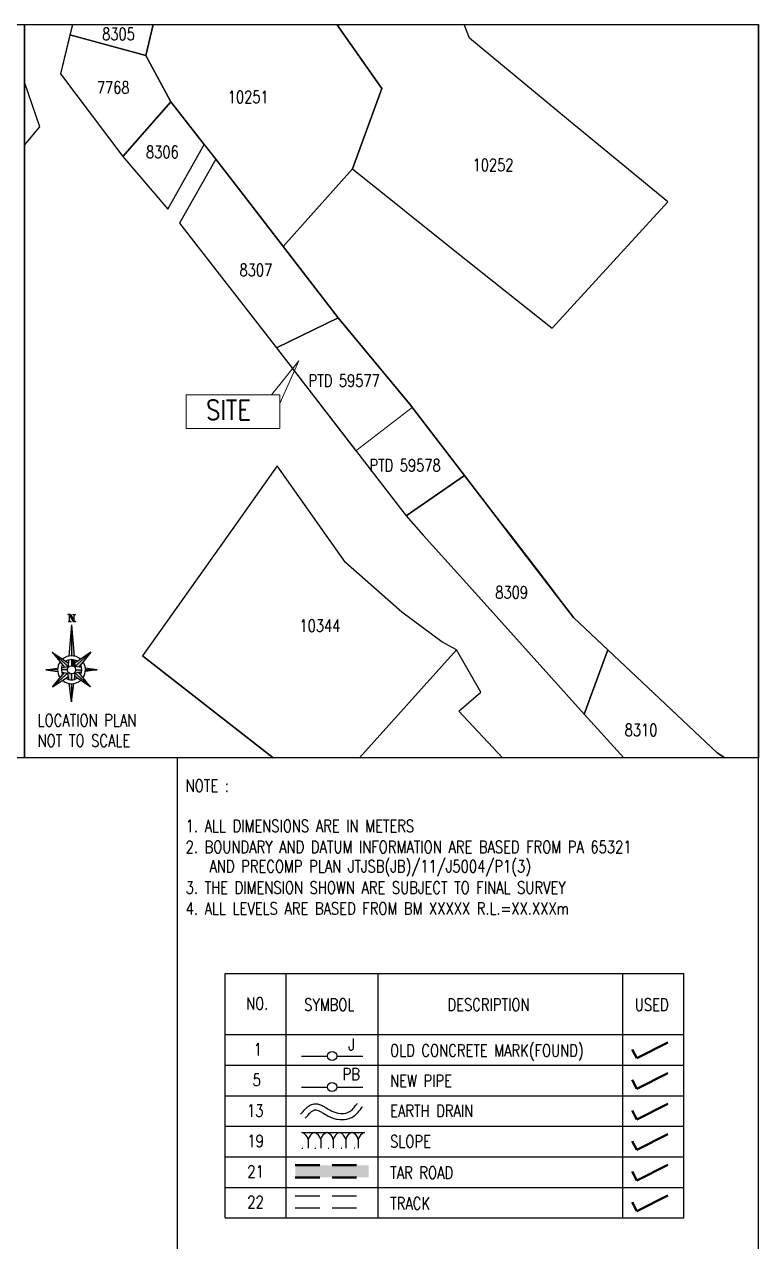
# Model space of a CAD drawing. Header units: metres. Extents: x -18206 to -14962, y -33140 to -31299.
# Drawn here: x -17872 to -17782, y -31448.1 to -31298.8 of the extents above; entities that cross this region are included whole.
import ezdxf

# ---------------------------------------------------------------- set-up
doc = ezdxf.new("R2010")
doc.units = ezdxf.units.M
doc.header["$LTSCALE"] = 6
doc.header["$MEASUREMENT"] = 0
doc.linetypes.add('DASHED', pattern=[0.75, 0.5, -0.25])
doc.linetypes.add('DOT', pattern=[0.25, 0, -0.25])
for name, color, linetype in [('Frame', 7, 'Continuous'), ('IL', 150, 'Continuous'), ('LOT', 7, 'Continuous'), ('LOT_NO_Johor', 7, 'Continuous'), ('ROAD', 30, 'Continuous')]:
    doc.layers.add(name, color=color, linetype=linetype)
doc.styles.add('ROMANS', font='romans', dxfattribs={"width": 0.785})
doc.styles.get("Standard").update_dxf_attribs({"font": 'simplex.shx', "width": 0.8})

msp = doc.modelspace()

# ---------------------------------------------------------------- hatches: boundary and pattern name
at = {"layer": 'Frame'}
h = msp.add_hatch(color=256, dxfattribs=at)
edge = h.paths.add_edge_path()
edge.add_line((-17865.68, -31372.01), (-17865.98, -31372.01))
edge.add_line((-17865.98, -31372.01), (-17866.46, -31371.27))
edge.add_ellipse((-17866.64, -31371.42), major_axis=(-0.175, 0.161), ratio=1, start_angle=262.3816, end_angle=312.7034)
edge.add_line((-17866.64, -31371.18), (-17866.34, -31371.18))
edge.add_line((-17866.34, -31371.18), (-17865.86, -31371.93))
edge.add_ellipse((-17865.68, -31371.77), major_axis=(-0.175, 0.161), ratio=1, start_angle=82.3816, end_angle=132.7034)
h = msp.add_hatch(color=256, dxfattribs=at)
edge = h.paths.add_edge_path()
edge.add_ellipse((-17866.06, -31371.36), major_axis=(-0.131, 0.121), ratio=1, start_angle=244.752, end_angle=312.7034, ccw=False)
edge.add_ellipse((-17865.73, -31371.36), major_axis=(-0.131, 0.121), ratio=1, start_angle=-47.2966, end_angle=20.6548, ccw=False)
edge.add_line((-17865.73, -31371.18), (-17866.06, -31371.18))
h = msp.add_hatch(color=256, dxfattribs=at)
edge = h.paths.add_edge_path()
edge.add_ellipse((-17866.26, -31371.83), major_axis=(-0.131, 0.121), ratio=1, start_angle=64.752, end_angle=132.7034, ccw=False)
edge.add_ellipse((-17866.59, -31371.83), major_axis=(-0.131, 0.121), ratio=1, start_angle=132.7034, end_angle=200.6548, ccw=False)
edge.add_line((-17866.59, -31372.01), (-17866.26, -31372.01))
h = msp.add_hatch(color=256, dxfattribs=at)
edge = h.paths.add_edge_path()
edge.add_line((-17866.2, -31372.43), (-17866.2, -31376.24))
edge.add_ellipse((-17866.2, -31377.95), major_axis=(-1.2, 1.22), ratio=1, start_angle=304.5237, end_angle=315.3239, ccw=False)
edge.add_line((-17865.88, -31376.27), (-17866.2, -31372.43))
h = msp.add_hatch(color=256, dxfattribs=at)
h.paths.add_polyline_path([(-17863.87, -31380.05), (-17865.75, -31378.35), (-17865.8, -31378.77)])
edge = h.paths.add_edge_path()
edge.add_ellipse((-17866.2, -31377.95), major_axis=(-1.2, 1.22), ratio=1, start_angle=125.8031, end_angle=135.3239, ccw=False)
edge.add_line((-17866.48, -31379.64), (-17866.2, -31381.88))
edge.add_line((-17866.2, -31381.88), (-17866.2, -31379.66))
edge = h.paths.add_edge_path()
edge.add_ellipse((-17866.2, -31377.95), major_axis=(-0.351, 0.355), ratio=1, start_angle=87.3214, end_angle=135.2258, ccw=False)
edge.add_line((-17866.57, -31378.28), (-17866.64, -31378.35))
edge.add_line((-17866.64, -31378.35), (-17866.54, -31379.15))
edge.add_ellipse((-17866.2, -31377.95), major_axis=(-0.877, 0.887), ratio=1, start_angle=119.2656, end_angle=135.3239)
edge.add_line((-17866.2, -31379.2), (-17866.2, -31378.45))
h.paths.add_polyline_path([(-17868.52, -31380.05), (-17866.64, -31378.35), (-17867.08, -31378.29)])
edge = h.paths.add_edge_path()
edge.add_line((-17869.35, -31377.95), (-17867.91, -31377.95))
edge.add_ellipse((-17866.2, -31377.95), major_axis=(-1.2, 1.22), ratio=1, start_angle=38.3838, end_angle=45.3239, ccw=False)
edge.add_line((-17867.9, -31377.74), (-17869.35, -31377.95))
edge = h.paths.add_edge_path()
edge.add_ellipse((-17866.2, -31377.95), major_axis=(-0.351, 0.355), ratio=1, start_angle=3.3399, end_angle=45.3239, ccw=False)
edge.add_line((-17866.57, -31377.61), (-17866.63, -31377.56))
edge.add_line((-17866.63, -31377.56), (-17867.41, -31377.67))
edge.add_ellipse((-17866.2, -31377.95), major_axis=(-0.877, 0.887), ratio=1, start_angle=32.5734, end_angle=45.3239)
edge.add_line((-17867.44, -31377.95), (-17866.7, -31377.95))
h.paths.add_polyline_path([(-17868.57, -31375.81), (-17866.63, -31377.56), (-17866.59, -31377.12)])
msp.add_hatch(color=256, dxfattribs=at).paths.add_polyline_path([(-17863.83, -31375.81), (-17865.77, -31377.56), (-17865.32, -31377.62)])
h = msp.add_hatch(color=256, dxfattribs=at)
edge = h.paths.add_edge_path()
edge.add_ellipse((-17866.2, -31377.95), major_axis=(-0.877, 0.887), ratio=1, start_angle=-61.5259, end_angle=-44.6761)
edge.add_line((-17866.2, -31376.7), (-17866.2, -31377.45))
edge.add_ellipse((-17866.2, -31377.95), major_axis=(-0.351, 0.355), ratio=1, start_angle=267.4393, end_angle=315.422, ccw=False)
edge.add_line((-17865.83, -31377.61), (-17865.77, -31377.56))
edge.add_line((-17865.77, -31377.56), (-17865.83, -31376.75))
h = msp.add_hatch(color=256, dxfattribs=at)
edge = h.paths.add_edge_path()
edge.add_ellipse((-17866.2, -31377.95), major_axis=(-1.2, 1.22), ratio=1, start_angle=218.0586, end_angle=225.3239, ccw=False)
edge.add_line((-17864.5, -31378.16), (-17863.04, -31377.95))
edge.add_line((-17863.04, -31377.95), (-17864.48, -31377.95))
edge = h.paths.add_edge_path()
edge.add_ellipse((-17866.2, -31377.95), major_axis=(-0.351, 0.355), ratio=1, start_angle=183.195, end_angle=225.3239, ccw=False)
edge.add_line((-17865.83, -31378.28), (-17865.75, -31378.35))
edge.add_line((-17865.75, -31378.35), (-17864.98, -31378.24))
edge.add_ellipse((-17866.2, -31377.95), major_axis=(-0.877, 0.887), ratio=1, start_angle=211.9583, end_angle=225.3239)
edge.add_line((-17864.95, -31377.95), (-17865.7, -31377.95))
at = {"layer": 'ROAD'}
msp.add_hatch(color=51, dxfattribs=at).paths.add_polyline_path([(-17838.77, -31438.73), (-17829.78, -31438.73), (-17829.78, -31440.23), (-17838.77, -31440.23)])

# ---------------------------------------------------------------- linework, layer by layer
at = {"color": 1, "lineweight": 13}
for p, q in [((-17841.09, -31338.47), (-17833.5, -31334.77)), ((-17833.5, -31334.77), (-17824.78, -31345.33)), ((-17831.35, -31351.11), (-17841.09, -31338.47)), ((-17824.44, -31345.78), (-17831.35, -31351.11))]:
    msp.add_line(p, q, dxfattribs=at)
at = {"lineweight": 13}
for p in [(-17841.67, -31344.2), (-17840.65, -31345.3)]:
    msp.add_line(p, (-17838.32, -31340.04), dxfattribs=at)
msp.add_lwpolyline([(-17852.15, -31348.36), (-17840.65, -31348.36), (-17840.65, -31344.2), (-17852.15, -31344.2)], close=True, dxfattribs=at)
at = {"layer": 'Frame'}
for p, q in [((-18206.31, -31298.77), (-17781.98, -31298.77)), ((-17781.98, -31588.68), (-17781.98, -31298.77)), ((-17866.34, -31371.18), (-17866.64, -31371.18)), ((-17866.46, -31371.27), (-17865.98, -31372.01)), ((-17866.43, -31371.9), (-17866.43, -31371.31)), ((-17866.34, -31371.18), (-17865.86, -31371.93)), ((-17866.06, -31371.18), (-17865.73, -31371.18)), ((-17865.9, -31371.29), (-17865.9, -31371.87)), ((-17866.59, -31372.01), (-17866.26, -31372.01)), ((-17866.2, -31372.43), (-17866.52, -31376.27)), ((-17866.2, -31372.43), (-17865.88, -31376.27)), ((-17866.2, -31372.43), (-17866.2, -31376.24)), ((-17865.98, -31372.01), (-17865.68, -31372.01)), ((-17868.57, -31375.81), (-17866.59, -31377.12)), ((-17868.57, -31375.81), (-17867.08, -31377.62)), ((-17866.57, -31377.61), (-17868.57, -31375.81)), ((-17865.83, -31377.61), (-17863.83, -31375.81)), ((-17863.83, -31375.81), (-17865.8, -31377.12)), ((-17863.83, -31375.81), (-17865.32, -31377.62)), ((-17869.35, -31377.95), (-17867.9, -31377.74)), ((-17867.41, -31377.67), (-17866.63, -31377.56)), ((-17866.56, -31376.75), (-17866.63, -31377.56)), ((-17866.2, -31376.7), (-17866.2, -31377.45)), ((-17865.83, -31376.75), (-17865.77, -31377.56)), ((-17864.98, -31377.67), (-17865.77, -31377.56)), ((-17863.04, -31377.95), (-17864.5, -31377.74)), ((-17867.91, -31377.95), (-17869.35, -31377.95)), ((-17869.35, -31377.95), (-17867.9, -31378.16)), ((-17866.57, -31378.28), (-17868.52, -31380.05)), ((-17868.52, -31380.05), (-17867.08, -31378.29)), ((-17868.52, -31380.05), (-17866.59, -31378.77)), ((-17866.7, -31377.95), (-17867.44, -31377.95)), ((-17867.41, -31378.24), (-17866.64, -31378.35)), ((-17866.54, -31379.15), (-17866.64, -31378.35)), ((-17866.2, -31378.45), (-17866.2, -31379.2)), ((-17865.85, -31379.15), (-17865.75, -31378.35)), ((-17865.83, -31378.28), (-17863.87, -31380.05)), ((-17863.87, -31380.05), (-17865.8, -31378.77)), ((-17864.98, -31378.24), (-17865.75, -31378.35)), ((-17865.7, -31377.95), (-17864.95, -31377.95)), ((-17863.87, -31380.05), (-17865.32, -31378.29)), ((-17863.04, -31377.95), (-17864.5, -31378.16)), ((-17864.48, -31377.95), (-17863.04, -31377.95)), ((-17863.04, -31377.95), (-17864.48, -31377.95)), ((-17866.2, -31381.88), (-17866.48, -31379.64)), ((-17866.2, -31381.88), (-17865.91, -31379.64)), ((-17866.2, -31379.66), (-17866.2, -31381.88)), ((-17853.23, -31588.68), (-17853.23, -31388.77))]:
    msp.add_line(p, q, dxfattribs=at)
at = {"layer": 'Frame', "linetype": 'Continuous'}
for p, q in [((-17847.38, -31445.21), (-17847.38, -31415.21)), ((-17847.38, -31415.21), (-17791.13, -31415.21)), ((-17839.88, -31445.21), (-17839.88, -31415.21)), ((-17828.63, -31445.21), (-17828.63, -31415.21)), ((-17798.63, -31445.21), (-17798.63, -31415.21)), ((-17791.13, -31445.21), (-17791.13, -31415.21)), ((-17847.38, -31422.71), (-17791.13, -31422.71)), ((-17838.01, -31425.34), (-17834.82, -31425.34)), ((-17833.7, -31425.34), (-17830.51, -31425.34)), ((-17847.38, -31426.46), (-17791.13, -31426.46)), ((-17838.01, -31429.14), (-17834.82, -31429.14)), ((-17833.7, -31429.14), (-17830.51, -31429.14)), ((-17847.38, -31430.21), (-17791.13, -31430.21)), ((-17847.38, -31433.96), (-17791.13, -31433.96)), ((-17847.38, -31437.71), (-17791.13, -31437.71)), ((-17847.38, -31441.46), (-17791.13, -31441.46)), ((-17847.38, -31445.21), (-17791.13, -31445.21))]:
    msp.add_line(p, q, dxfattribs=at)
at = {"layer": 'Frame', "linetype": 'Continuous', "lineweight": 50}
for p, q in [((-17796.92, -31425.61), (-17793.09, -31423.69)), ((-17797.47, -31424.52), (-17796.92, -31425.61)), ((-17797.47, -31428.27), (-17796.92, -31429.36)), ((-17796.92, -31429.36), (-17793.09, -31427.44)), ((-17796.92, -31433.11), (-17793.09, -31431.19)), ((-17797.47, -31432.02), (-17796.92, -31433.11)), ((-17797.47, -31435.77), (-17796.92, -31436.86)), ((-17796.92, -31436.86), (-17793.09, -31434.94)), ((-17796.92, -31440.61), (-17793.09, -31438.69)), ((-17797.47, -31439.52), (-17796.92, -31440.61)), ((-17797.47, -31443.27), (-17796.92, -31444.36)), ((-17796.92, -31444.36), (-17793.09, -31442.44))]:
    msp.add_line(p, q, dxfattribs=at)
at = {"layer": 'Frame', "color": 8}
for p, q in [((-17837.96, -31434.73), (-17836.42, -31434.73)), ((-17837.96, -31434.73), (-17836.42, -31434.73)), ((-17837.19, -31435.58), (-17837.19, -31436.63)), ((-17837.19, -31435.58), (-17837.19, -31436.63)), ((-17836.42, -31434.73), (-17834.89, -31434.73)), ((-17836.42, -31434.73), (-17834.89, -31434.73)), ((-17835.66, -31435.58), (-17835.66, -31436.63)), ((-17835.66, -31435.58), (-17835.66, -31436.63)), ((-17834.89, -31434.73), (-17833.35, -31434.73)), ((-17834.89, -31434.73), (-17833.35, -31434.73)), ((-17834.12, -31435.58), (-17834.12, -31436.63)), ((-17834.12, -31435.58), (-17834.12, -31436.63)), ((-17833.36, -31434.73), (-17831.82, -31434.73)), ((-17833.36, -31434.73), (-17831.82, -31434.73)), ((-17832.59, -31435.58), (-17832.59, -31436.63)), ((-17832.59, -31435.58), (-17832.59, -31436.63)), ((-17831.82, -31434.73), (-17830.29, -31434.73)), ((-17831.82, -31434.73), (-17830.29, -31434.73)), ((-17831.05, -31435.58), (-17831.05, -31436.63)), ((-17831.05, -31435.58), (-17831.05, -31436.63))]:
    msp.add_line(p, q, dxfattribs=at)
at = {"layer": 'Frame', "color": 8, "linetype": 'Continuous'}
msp.add_line((-17837.96, -31434.73), (-17830.29, -31434.73), dxfattribs=at)
at = {"layer": 'Frame', "color": 8, "linetype": 'DOT'}
msp.add_line((-17837.96, -31436.63), (-17830.29, -31436.62), dxfattribs=at)
at = {"layer": 'Frame', "linetype": 'Continuous'}
for points in [[(-17961.98, -31298.77), (-17871.98, -31298.77), (-17871.98, -31388.77), (-17961.98, -31388.77)], [(-17871.98, -31298.77), (-17781.98, -31298.77), (-17781.98, -31388.77), (-17871.98, -31388.77)], [(-17871.98, -31298.77), (-17781.98, -31298.77), (-17781.98, -31388.77), (-17871.98, -31388.77)]]:
    msp.add_lwpolyline(points, close=True, dxfattribs=at)
at = {"layer": 'Frame'}
msp.add_lwpolyline([(-17961.98, -31298.77), (-17871.98, -31298.77), (-17871.98, -31388.77), (-17961.98, -31388.77)], close=True, dxfattribs=at)
at = {"layer": 'Frame', "color": 30, "linetype": 'DASHED', "lineweight": 50}
for points in [[(-17838.77, -31438.73), (-17829.78, -31438.73)], [(-17838.77, -31440.23), (-17829.78, -31440.23)]]:
    msp.add_lwpolyline(points, dxfattribs=at)
at = {"layer": 'Frame', "color": 30, "linetype": 'DASHED'}
for points in [[(-17838.77, -31442.48), (-17829.78, -31442.48)], [(-17838.77, -31443.98), (-17829.78, -31443.98)]]:
    msp.add_lwpolyline(points, dxfattribs=at)
at = {"layer": 'Frame', "linetype": 'Continuous'}
for centre in [(-17834.26, -31425.34), (-17834.26, -31429.14)]:
    msp.add_circle(centre, 0.562, dxfattribs=at)
at = {"layer": 'Frame', "color": 8, "linetype": 'Continuous'}
for centre, start, end in [((-17838.38, -31435.88), 13.9448, 69.8089), ((-17836, -31435.88), 110.1911, 166.0552), ((-17836.85, -31435.88), 13.9448, 69.8089), ((-17834.47, -31435.88), 110.1911, 166.0552), ((-17835.31, -31435.88), 13.9448, 69.8089), ((-17832.93, -31435.88), 110.1911, 166.0552), ((-17833.78, -31435.88), 13.9448, 69.8089), ((-17831.4, -31435.88), 110.1911, 166.0552), ((-17832.24, -31435.88), 13.9448, 69.8089), ((-17829.86, -31435.88), 110.1911, 166.0552)]:
    msp.add_arc(centre, 1.23, start, end, dxfattribs=at)
at = {"layer": 'Frame'}
for centre, major_axis, start_param, end_param in [((-17866.64, -31371.42), (-0.175, 0.161), 4.579423, 5.457704), ((-17866.06, -31371.36), (-0.131, 0.121), 4.271729, 5.457704), ((-17865.73, -31371.36), (-0.131, 0.121), -0.825481, 0.360494), ((-17866.59, -31371.83), (-0.131, 0.121), 2.316111, 3.502086), ((-17866.26, -31371.83), (-0.131, 0.121), 1.130136, 2.316111), ((-17865.68, -31371.77), (-0.175, 0.161), 1.43783, 2.316111), ((-17866.2, -31377.95), (-1.2, 1.22), -1.485442, -0.074048), ((-17866.2, -31377.95), (-1.2, 1.22), 0.188339, 1.398792), ((-17866.2, -31377.95), (-0.877, 0.887), 0.297345, 1.291665), ((-17866.2, -31377.95), (-0.877, 0.887), -1.376436, -0.183054), ((-17866.2, -31377.95), (-0.351, 0.355), 2.860050414950906, 9.143235722130491), ((-17866.2, -31377.95), (-0.877, 0.887), 3.432031, 4.42635), ((-17866.2, -31377.95), (-1.2, 1.22), 3.324904, 4.535357), ((-17866.2, -31377.95), (-1.2, 1.22), 1.651593, 3.072102), ((-17866.2, -31377.95), (-0.877, 0.887), 1.75872, 2.964976)]:
    msp.add_ellipse(centre, major_axis=major_axis, ratio=1, start_param=start_param, end_param=end_param, dxfattribs=at)
at = {"layer": 'IL'}
for points, knots in [([(-17838.12, -31432.49), (-17838.02, -31432.37), (-17837.91, -31432.25), (-17837.64, -31431.93), (-17837.46, -31431.74), (-17837.11, -31431.46), (-17836.94, -31431.35), (-17836.66, -31431.24), (-17836.55, -31431.21), (-17836.27, -31431.17), (-17836.09, -31431.19), (-17835.77, -31431.28), (-17835.62, -31431.34), (-17835.32, -31431.49), (-17835.18, -31431.57), (-17834.83, -31431.79), (-17834.62, -31431.92), (-17834.25, -31432.11), (-17834.1, -31432.18), (-17833.78, -31432.29), (-17833.62, -31432.34), (-17833.14, -31432.42), (-17832.83, -31432.41), (-17832.43, -31432.31), (-17832.3, -31432.26), (-17832.05, -31432.12), (-17831.91, -31432.01), (-17831.64, -31431.75), (-17831.51, -31431.59), (-17831.3, -31431.32), (-17831.23, -31431.22), (-17831.15, -31431.12)], [0, 0, 0, 0, 0.552041, 0.552041, 1.419844, 1.419844, 2.115539, 2.115539, 2.470862, 2.470862, 3.064372, 3.064372, 3.657882, 3.657882, 4.251392, 4.251392, 5.144076, 5.144076, 5.832379, 5.832379, 6.520682, 6.520682, 7.897288, 7.897288, 8.567895, 8.567895, 9.428365, 9.428365, 10.288834, 10.288834, 10.790578, 10.790578, 10.790578, 10.790578]), ([(-17837.55, -31432.98), (-17837.45, -31432.85), (-17837.34, -31432.73), (-17837.09, -31432.44), (-17836.93, -31432.28), (-17836.68, -31432.07), (-17836.57, -31432.01), (-17836.43, -31431.95), (-17836.39, -31431.94), (-17836.29, -31431.93), (-17836.21, -31431.94), (-17836.03, -31431.99), (-17835.92, -31432.03), (-17835.68, -31432.15), (-17835.55, -31432.23), (-17835.21, -31432.43), (-17834.98, -31432.58), (-17834.56, -31432.8), (-17834.38, -31432.88), (-17834, -31433.01), (-17833.81, -31433.06), (-17833.23, -31433.16), (-17832.84, -31433.17), (-17832.26, -31433.04), (-17832.05, -31432.97), (-17831.66, -31432.76), (-17831.48, -31432.63), (-17831.15, -31432.33), (-17831.01, -31432.16), (-17830.76, -31431.85), (-17830.65, -31431.71), (-17830.55, -31431.56)], [0, 0, 0, 0, 0.549039, 0.549039, 1.417824, 1.417824, 2.114094, 2.114094, 2.469121, 2.469121, 3.070291, 3.070291, 3.67146, 3.67146, 4.27263, 4.27263, 5.17819, 5.17819, 5.829956, 5.829956, 6.481721, 6.481721, 7.785252, 7.785252, 8.537569, 8.537569, 9.324893, 9.324893, 10.112216, 10.112216, 10.790578, 10.790578, 10.790578, 10.790578])]:
    msp.add_open_spline(points, degree=3, knots=knots, dxfattribs=at)
at = {"layer": 'LOT'}
for p, q in [((-17866.08, -31298.77), (-17867.56, -31304.84)), ((-17866.39, -31300.05), (-17867.56, -31304.84)), ((-17866.08, -31298.77), (-17866.39, -31300.05)), ((-17866.39, -31300.05), (-17857.08, -31302.6)), ((-17857.08, -31302.6), (-17866.39, -31300.05)), ((-17856.2, -31298.77), (-17857.08, -31302.6)), ((-17857.08, -31302.6), (-17856.2, -31298.77)), ((-17856.2, -31298.77), (-17857.08, -31302.6)), ((-17857.08, -31302.6), (-17856.21, -31298.77)), ((-17828.16, -31306.62), (-17833.67, -31298.77)), ((-17833.67, -31298.77), (-17828.16, -31306.62)), ((-17817.44, -31300.46), (-17818.06, -31298.77)), ((-17805.27, -31310.51), (-17817.44, -31300.46)), ((-17857.08, -31302.6), (-17854.01, -31308.26)), ((-17854.01, -31308.26), (-17857.08, -31302.6)), ((-17857.08, -31302.6), (-17857.08, -31302.6)), ((-17857.08, -31302.6), (-17854.01, -31308.26)), ((-17854.01, -31308.26), (-17857.08, -31302.6)), ((-17870.07, -31311.32), (-17871.98, -31305.84)), ((-17867.56, -31304.84), (-17859.92, -31314.98)), ((-17867.56, -31304.84), (-17859.92, -31314.98)), ((-17831.75, -31316.49), (-17828.16, -31306.62)), ((-17828.16, -31306.62), (-17831.75, -31316.49)), ((-17859.92, -31314.98), (-17854.01, -31308.26)), ((-17854.01, -31308.26), (-17859.92, -31314.98)), ((-17859.92, -31314.98), (-17854.01, -31308.26)), ((-17854.01, -31308.26), (-17849.93, -31313.5)), ((-17854.01, -31308.26), (-17844.35, -31320.69)), ((-17849.93, -31313.5), (-17854.01, -31308.26)), ((-17854.01, -31308.26), (-17854.01, -31308.26)), ((-17793.09, -31320.54), (-17805.27, -31310.51)), ((-17871.98, -31313.6), (-17870.07, -31311.32)), ((-17854.41, -31321.42), (-17849.93, -31313.5)), ((-17849.93, -31313.5), (-17848.53, -31315.32)), ((-17859.92, -31314.98), (-17854.41, -31321.42)), ((-17848.53, -31315.32), (-17852.96, -31323.14)), ((-17848.53, -31315.32), (-17844.35, -31320.69)), ((-17844.35, -31320.69), (-17848.53, -31315.32)), ((-17848.53, -31315.32), (-17848.53, -31315.32)), ((-17840.24, -31326.03), (-17831.75, -31316.49)), ((-17831.75, -31316.49), (-17818.8, -31326.86)), ((-17831.75, -31316.49), (-17831.75, -31316.49)), ((-17844.35, -31320.69), (-17840.24, -31326.03)), ((-17833.5, -31334.77), (-17844.35, -31320.69)), ((-17844.35, -31320.69), (-17833.5, -31334.77)), ((-17807.3, -31336.05), (-17793.09, -31320.54)), ((-17852.96, -31323.14), (-17841.09, -31338.47)), ((-17840.24, -31326.03), (-17840.24, -31326.03)), ((-17818.8, -31326.86), (-17807.3, -31336.05)), ((-17841.09, -31338.47), (-17833.5, -31334.77)), ((-17833.5, -31334.77), (-17841.09, -31338.47)), ((-17824.78, -31345.33), (-17833.5, -31334.77)), ((-17833.5, -31334.77), (-17833.5, -31334.77)), ((-17833.5, -31334.77), (-17824.78, -31345.33)), ((-17841.09, -31338.47), (-17825.2, -31359.08)), ((-17818.05, -31354.11), (-17824.78, -31345.33)), ((-17824.78, -31345.33), (-17813.63, -31359.87)), ((-17841.01, -31352.94), (-17847.02, -31361.44)), ((-17834.99, -31361.44), (-17841.01, -31352.94)), ((-17825.2, -31359.08), (-17818.05, -31354.11)), ((-17818.05, -31354.11), (-17825.2, -31359.08)), ((-17813.63, -31359.87), (-17818.05, -31354.11)), ((-17825.2, -31359.08), (-17823.09, -31361.44)), ((-17812.42, -31361.44), (-17813.63, -31359.87)), ((-17813.63, -31359.87), (-17812.41, -31361.44)), ((-17847.02, -31361.44), (-17857.51, -31376.25)), ((-17832.61, -31364.8), (-17834.99, -31361.44)), ((-17823.09, -31361.44), (-17818.17, -31366.91)), ((-17806.6, -31369.03), (-17812.42, -31361.44)), ((-17812.41, -31361.44), (-17807.88, -31367.27)), ((-17825.73, -31370.88), (-17832.61, -31364.8)), ((-17818.17, -31366.91), (-17803.36, -31383.39)), ((-17807.88, -31367.27), (-17806.6, -31369.03)), ((-17804.69, -31371.52), (-17806.6, -31369.03)), ((-17806.6, -31369.03), (-17804.69, -31371.52)), ((-17820.81, -31374.51), (-17825.73, -31370.88)), ((-17800.47, -31375.49), (-17804.69, -31371.52)), ((-17804.69, -31371.52), (-17787.05, -31388.13)), ((-17819, -31375.49), (-17820.81, -31374.51)), ((-17841.5, -31388.77), (-17857.51, -31376.25)), ((-17857.51, -31376.25), (-17841.5, -31388.77)), ((-17830.89, -31388.77), (-17819, -31375.49)), ((-17819, -31375.49), (-17830.89, -31388.77)), ((-17816.03, -31380.68), (-17819, -31375.49)), ((-17819, -31375.49), (-17819, -31375.49)), ((-17803.36, -31383.39), (-17800.47, -31375.49)), ((-17800.47, -31375.49), (-17803.36, -31383.39)), ((-17787.05, -31388.13), (-17800.47, -31375.49)), ((-17800.47, -31375.49), (-17800.47, -31375.49)), ((-17818.71, -31383.04), (-17816.03, -31380.68)), ((-17813.37, -31388.77), (-17818.71, -31383.04)), ((-17803.36, -31383.39), (-17798.52, -31388.77)), ((-17786.13, -31388.77), (-17787.05, -31388.13)), ((-17787.05, -31388.13), (-17786.13, -31388.77))]:
    msp.add_line(p, q, dxfattribs=at)

# ---------------------------------------------------------------- texts
at = {"lineweight": 13, "width": 0.85}
msp.add_text('SITE', height=2.4, dxfattribs=at).set_placement((-17849.72, -31347.29))
at = {"layer": 'Frame', "linetype": 'Continuous', "style": 'ROMANS', "width": 0.785}
for s, p in [('LOCATION PLAN', (-17870.36, -31384.89)), ('NOT TO SCALE', (-17870.36, -31387.39))]:
    msp.add_text(s, height=1.5, dxfattribs=at).set_placement(p)
at = {"layer": 'Frame', "style": 'ROMANS', "width": 0.785}
for s, p in [('NOTE :', (-17852.21, -31392.93)), ('1. ALL DIMENSIONS ARE IN METERS', (-17852.21, -31397.86)), ('2. BOUNDARY AND DATUM INFORMATION ARE BASED FROM PA 65321', (-17852.21, -31400.43)), ('AND PRECOMP PLAN JTJSB(JB)/11/J5004/P1(3)', (-17849.29, -31402.81)), ('3. THE DIMENSION SHOWN ARE SUBJECT TO FINAL SURVEY', (-17852.21, -31405.42)), ('4. ALL LEVELS ARE BASED FROM BM XXXXX R.L.=XX.XXXm', (-17852.21, -31407.99)), ('NO.', (-17844.8, -31419.64)), ('SYMBOL', (-17837.69, -31419.79)), ('DESCRIPTION', (-17820.11, -31419.79)), ('USED', (-17797.15, -31419.79)), ('1', (-17843.86, -31425.26)), ('J', (-17832.29, -31424.67)), ('OLD CONCRETE MARK(FOUND)', (-17827.15, -31425.41)), ('PB', (-17832.97, -31428.31)), ('5', (-17844, -31429.01)), ('NEW PIPE', (-17827.15, -31429.13)), ('13', (-17844.69, -31432.78)), ('EARTH DRAIN', (-17827.15, -31432.81)), ('19', (-17844.65, -31436.51)), ('SLOPE', (-17827.15, -31436.56)), ('21', (-17844.65, -31440.26)), ('TAR ROAD', (-17827.15, -31440.41)), ('22', (-17844.65, -31444.01)), ('TRACK', (-17827.15, -31444.16))]:
    msp.add_text(s, height=1.5, dxfattribs=at).set_placement(p)
at = {"layer": 'LOT_NO_Johor', "width": 0.78}
for s, p in [('8305', (-17862.45, -31300.7)), ('7768', (-17863.1, -31307.26)), ('10251', (-17847.05, -31308.42)), ('8306', (-17857.07, -31315.18)), ('10252', (-17817.04, -31316.76)), ('8307', (-17845.61, -31329.65)), ('PTD 59577', (-17837.14, -31343.23)), ('PTD 59578', (-17829.68, -31353.62)), ('8309', (-17814.26, -31369.21)), ('10344', (-17838.26, -31373.29)), ('8310', (-17798.4, -31386.08))]:
    msp.add_text(s, height=1.5, dxfattribs=at).set_placement(p)

doc.saveas('drawing.dxf')
